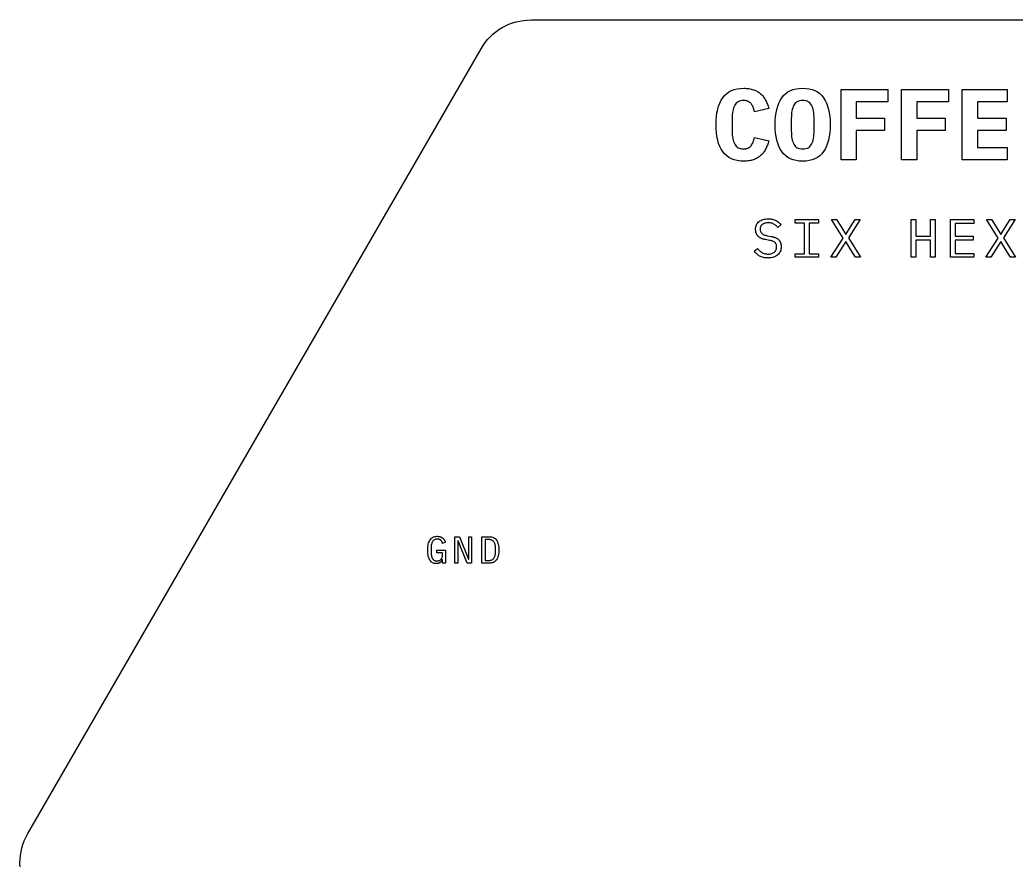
# Model space of a CAD drawing. Header units: metres. Extents: x 0 to 107, y 0 to 94.
# Drawn here: x 0 to 55.3, y 46.8 to 93.5 of the extents above; entities that cross this region are included whole.
import ezdxf

# ---------------------------------------------------------------- set-up
doc = ezdxf.new("R2010")
doc.units = ezdxf.units.M
doc.layers.add('ENGRAVE', color=7, linetype='Continuous')
doc.layers.add('OUTLINE', color=7, linetype='Continuous')

msp = doc.modelspace()

# ---------------------------------------------------------------- linework, layer by layer
at = {"layer": 'ENGRAVE'}
for points in [[(38.904, 86.366), (38.827, 86.519), (38.762, 86.685), (38.709, 86.865), (38.668, 87.058), (38.638, 87.265), (38.62, 87.486), (38.615, 87.72), (38.62, 87.954), (38.638, 88.174), (38.668, 88.381), (38.709, 88.574), (38.762, 88.754), (38.827, 88.92), (38.904, 89.073), (38.993, 89.212), (39.093, 89.336), (39.207, 89.444), (39.333, 89.535), (39.472, 89.609), (39.624, 89.667), (39.788, 89.708), (39.965, 89.733), (40.155, 89.741), (40.229, 89.74), (40.301, 89.736), (40.372, 89.73), (40.439, 89.721), (40.505, 89.71), (40.569, 89.696), (40.63, 89.679), (40.689, 89.66), (40.746, 89.639), (40.802, 89.616), (40.855, 89.59), (40.906, 89.563), (40.955, 89.534), (41.002, 89.502), (41.047, 89.469), (41.09, 89.433), (41.131, 89.396), (41.17, 89.357), (41.207, 89.316), (41.243, 89.272), (41.277, 89.227), (41.309, 89.18), (41.339, 89.131), (41.367, 89.081), (41.394, 89.028), (41.419, 88.974), (41.442, 88.918), (41.464, 88.861), (41.485, 88.802), (41.504, 88.741), (41.522, 88.679), (41.538, 88.616), (40.754, 88.425), (40.745, 88.46), (40.736, 88.494), (40.727, 88.527), (40.717, 88.56), (40.707, 88.592), (40.697, 88.623), (40.686, 88.653), (40.675, 88.683), (40.664, 88.712), (40.651, 88.74), (40.638, 88.766), (40.624, 88.792), (40.61, 88.817), (40.594, 88.84), (40.578, 88.863), (40.561, 88.885), (40.543, 88.905), (40.523, 88.924), (40.503, 88.942), (40.482, 88.959), (40.46, 88.975), (40.437, 88.99), (40.412, 89.004), (40.387, 89.016), (40.36, 89.027), (40.333, 89.037), (40.303, 89.045), (40.273, 89.052), (40.241, 89.057), (40.208, 89.061), (40.174, 89.063), (40.138, 89.064), (40.055, 89.06), (39.979, 89.047), (39.91, 89.026), (39.846, 88.997), (39.788, 88.96), (39.737, 88.914), (39.692, 88.86), (39.653, 88.798), (39.62, 88.728), (39.591, 88.652), (39.566, 88.57), (39.546, 88.481), (39.531, 88.385), (39.519, 88.284), (39.513, 88.176), (39.511, 88.061), (39.511, 87.378), (39.513, 87.264), (39.519, 87.156), (39.531, 87.054), (39.546, 86.959), (39.566, 86.87), (39.591, 86.788), (39.62, 86.711), (39.653, 86.642), (39.692, 86.579), (39.737, 86.525), (39.788, 86.48), (39.846, 86.442), (39.91, 86.413), (39.979, 86.392), (40.055, 86.38), (40.138, 86.376), (40.208, 86.379), (40.273, 86.387), (40.334, 86.401), (40.389, 86.421), (40.439, 86.446), (40.485, 86.477), (40.525, 86.513), (40.561, 86.555), (40.592, 86.601), (40.622, 86.651), (40.649, 86.704), (40.675, 86.759), (40.698, 86.818), (40.719, 86.88), (40.737, 86.946), (40.754, 87.014), (41.538, 86.824), (41.522, 86.76), (41.504, 86.698), (41.485, 86.638), (41.464, 86.579), (41.442, 86.521), (41.419, 86.466), (41.394, 86.412), (41.367, 86.359), (41.339, 86.308), (41.309, 86.259), (41.277, 86.212), (41.243, 86.166), (41.207, 86.123), (41.17, 86.081), (41.131, 86.041), (41.09, 86.003), (41.047, 85.967), (41.002, 85.934), (40.955, 85.902), (40.906, 85.872), (40.855, 85.845), (40.802, 85.82), (40.746, 85.797), (40.689, 85.777), (40.63, 85.758), (40.569, 85.742), (40.505, 85.729), (40.439, 85.718), (40.372, 85.709), (40.301, 85.703), (40.229, 85.699), (40.155, 85.698), (39.965, 85.706), (39.788, 85.731), (39.624, 85.773), (39.472, 85.83), (39.333, 85.905), (39.207, 85.996), (39.093, 86.103), (38.993, 86.227), (38.904, 86.366)], [(42.106, 86.523), (42.042, 86.689), (41.989, 86.869), (41.949, 87.061), (41.919, 87.268), (41.902, 87.487), (41.896, 87.72), (41.902, 87.953), (41.919, 88.172), (41.949, 88.378), (41.989, 88.571), (42.042, 88.751), (42.106, 88.917), (42.181, 89.07), (42.269, 89.209), (42.368, 89.334), (42.48, 89.442), (42.606, 89.534), (42.744, 89.608), (42.895, 89.667), (43.059, 89.708), (43.235, 89.733), (43.425, 89.741), (43.615, 89.733), (43.791, 89.708), (43.955, 89.667), (44.106, 89.608), (44.244, 89.534), (44.369, 89.442), (44.482, 89.334), (44.581, 89.209), (44.669, 89.07), (44.744, 88.917), (44.808, 88.751), (44.861, 88.571), (44.901, 88.378), (44.93, 88.172), (44.948, 87.953), (44.954, 87.72), (44.948, 87.487), (44.93, 87.268), (44.901, 87.061), (44.861, 86.869), (44.808, 86.689), (44.744, 86.523), (44.669, 86.37), (44.581, 86.23), (44.482, 86.105), (44.369, 85.997), (44.244, 85.906), (44.106, 85.831), (43.955, 85.773), (43.791, 85.731), (43.615, 85.706), (43.425, 85.698), (43.235, 85.706), (43.059, 85.731), (42.895, 85.773), (42.744, 85.831), (42.606, 85.906), (42.48, 85.997), (42.368, 86.105), (42.269, 86.23), (42.181, 86.37), (42.106, 86.523)], [(46.393, 85.765), (45.553, 85.765), (45.553, 89.674), (48.146, 89.674), (48.146, 88.985), (46.393, 88.985), (46.393, 88.089), (47.961, 88.089), (47.961, 87.401), (46.393, 87.401), (46.393, 85.765)], [(48.913, 85.765), (48.913, 89.674), (51.506, 89.674), (51.506, 88.985), (49.753, 88.985), (49.753, 88.089), (51.321, 88.089), (51.321, 87.401), (49.753, 87.401), (49.753, 85.765), (48.913, 85.765)], [(53.113, 86.454), (54.771, 86.454), (54.771, 85.765), (52.273, 85.765), (52.273, 89.674), (54.771, 89.674), (54.771, 88.985), (53.113, 88.985), (53.113, 88.089), (54.715, 88.089), (54.715, 87.401), (53.113, 87.401), (53.113, 86.454)], [(43.981, 86.788), (44.004, 86.871), (44.023, 86.96), (44.038, 87.056), (44.049, 87.159), (44.056, 87.268), (44.058, 87.384), (44.058, 88.061), (44.056, 88.176), (44.049, 88.284), (44.038, 88.385), (44.023, 88.481), (44.004, 88.57), (43.981, 88.652), (43.953, 88.728), (43.921, 88.798), (43.883, 88.86), (43.838, 88.914), (43.787, 88.96), (43.728, 88.997), (43.663, 89.026), (43.59, 89.047), (43.511, 89.06), (43.425, 89.064), (43.339, 89.06), (43.26, 89.047), (43.187, 89.026), (43.122, 88.997), (43.063, 88.96), (43.012, 88.914), (42.967, 88.86), (42.929, 88.798), (42.897, 88.728), (42.869, 88.652), (42.846, 88.57), (42.826, 88.481), (42.811, 88.385), (42.801, 88.284), (42.794, 88.176), (42.792, 88.061), (42.792, 87.378), (42.794, 87.264), (42.801, 87.156), (42.811, 87.054), (42.826, 86.959), (42.846, 86.87), (42.869, 86.788), (42.897, 86.711), (42.929, 86.642), (42.967, 86.579), (43.012, 86.525), (43.063, 86.48), (43.122, 86.442), (43.187, 86.413), (43.26, 86.392), (43.339, 86.38), (43.425, 86.376), (43.511, 86.38), (43.59, 86.392), (43.663, 86.413), (43.728, 86.442), (43.787, 86.48), (43.838, 86.525), (43.883, 86.579), (43.921, 86.642), (43.953, 86.712), (43.981, 86.788)], [(40.951, 80.488), (40.911, 80.519), (40.873, 80.551), (40.837, 80.585), (40.802, 80.621), (40.77, 80.659), (40.74, 80.698), (40.923, 80.848), (40.954, 80.811), (40.985, 80.777), (41.017, 80.745), (41.049, 80.715), (41.082, 80.688), (41.115, 80.663), (41.149, 80.64), (41.182, 80.62), (41.217, 80.603), (41.254, 80.588), (41.292, 80.575), (41.332, 80.564), (41.374, 80.556), (41.417, 80.55), (41.462, 80.547), (41.508, 80.545), (41.563, 80.547), (41.615, 80.552), (41.664, 80.56), (41.709, 80.572), (41.751, 80.586), (41.789, 80.604), (41.824, 80.626), (41.856, 80.65), (41.884, 80.678), (41.908, 80.708), (41.929, 80.741), (41.946, 80.776), (41.959, 80.814), (41.968, 80.855), (41.974, 80.898), (41.976, 80.944), (41.975, 80.982), (41.971, 81.017), (41.964, 81.05), (41.954, 81.08), (41.942, 81.109), (41.927, 81.136), (41.909, 81.16), (41.889, 81.183), (41.865, 81.203), (41.837, 81.223), (41.806, 81.24), (41.77, 81.256), (41.73, 81.27), (41.686, 81.283), (41.638, 81.295), (41.586, 81.304), (41.352, 81.343), (41.314, 81.351), (41.279, 81.359), (41.244, 81.367), (41.211, 81.377), (41.18, 81.388), (41.15, 81.399), (41.122, 81.411), (41.095, 81.424), (41.07, 81.438), (41.046, 81.453), (41.024, 81.468), (41.002, 81.484), (40.982, 81.501), (40.963, 81.518), (40.945, 81.536), (40.929, 81.555), (40.914, 81.574), (40.9, 81.594), (40.887, 81.614), (40.875, 81.635), (40.864, 81.656), (40.855, 81.678), (40.846, 81.7), (40.839, 81.723), (40.833, 81.746), (40.827, 81.769), (40.823, 81.793), (40.819, 81.816), (40.816, 81.84), (40.814, 81.864), (40.812, 81.889), (40.812, 81.913), (40.815, 81.983), (40.824, 82.049), (40.839, 82.11), (40.859, 82.166), (40.886, 82.218), (40.918, 82.266), (40.957, 82.309), (41.001, 82.348), (41.05, 82.383), (41.104, 82.413), (41.161, 82.438), (41.223, 82.459), (41.289, 82.475), (41.359, 82.486), (41.433, 82.493), (41.511, 82.495), (41.573, 82.494), (41.632, 82.49), (41.689, 82.484), (41.743, 82.474), (41.795, 82.463), (41.844, 82.448), (41.891, 82.431), (41.935, 82.411), (41.978, 82.389), (42.017, 82.365), (42.055, 82.339), (42.091, 82.31), (42.125, 82.279), (42.156, 82.247), (42.186, 82.212), (42.213, 82.174), (42.036, 82.021), (42.014, 82.049), (41.99, 82.076), (41.966, 82.101), (41.94, 82.125), (41.913, 82.147), (41.885, 82.169), (41.856, 82.189), (41.826, 82.207), (41.794, 82.224), (41.76, 82.239), (41.724, 82.251), (41.685, 82.261), (41.644, 82.269), (41.601, 82.275), (41.556, 82.278), (41.508, 82.279), (41.456, 82.278), (41.408, 82.274), (41.362, 82.267), (41.32, 82.257), (41.28, 82.244), (41.244, 82.229), (41.211, 82.21), (41.181, 82.189), (41.154, 82.165), (41.131, 82.139), (41.111, 82.109), (41.095, 82.077), (41.083, 82.042), (41.074, 82.004), (41.069, 81.963), (41.067, 81.919), (41.068, 81.885), (41.072, 81.852), (41.079, 81.821), (41.088, 81.791), (41.1, 81.764), (41.115, 81.737), (41.132, 81.713), (41.152, 81.69), (41.176, 81.669), (41.204, 81.649), (41.236, 81.63), (41.272, 81.614), (41.313, 81.599), (41.357, 81.585), (41.407, 81.573), (41.46, 81.562), (41.685, 81.523), (41.722, 81.516), (41.758, 81.508), (41.793, 81.499), (41.826, 81.49), (41.857, 81.479), (41.887, 81.468), (41.916, 81.455), (41.943, 81.442), (41.969, 81.429), (41.993, 81.414), (42.016, 81.399), (42.038, 81.383), (42.058, 81.367), (42.078, 81.35), (42.096, 81.332), (42.112, 81.313), (42.128, 81.294), (42.142, 81.275), (42.156, 81.255), (42.168, 81.234), (42.178, 81.213), (42.188, 81.191), (42.197, 81.168), (42.204, 81.145), (42.21, 81.122), (42.216, 81.098), (42.22, 81.074), (42.224, 81.05), (42.227, 81.026), (42.229, 81.001), (42.231, 80.976), (42.231, 80.95), (42.228, 80.88), (42.219, 80.813), (42.204, 80.75), (42.183, 80.691), (42.157, 80.636), (42.124, 80.585), (42.085, 80.538), (42.04, 80.494), (41.99, 80.456), (41.935, 80.422), (41.875, 80.394), (41.81, 80.371), (41.74, 80.353), (41.664, 80.34), (41.584, 80.332), (41.499, 80.329), (41.43, 80.331), (41.364, 80.336), (41.302, 80.344), (41.242, 80.355), (41.186, 80.37), (41.133, 80.388), (41.084, 80.409), (41.037, 80.433), (40.993, 80.46), (40.951, 80.488)], [(44.303, 80.566), (44.303, 80.365), (43.007, 80.365), (43.007, 80.566), (43.529, 80.566), (43.529, 82.258), (43.007, 82.258), (43.007, 82.459), (44.303, 82.459), (44.303, 82.258), (43.781, 82.258), (43.781, 80.566), (44.303, 80.566)], [(45.022, 82.459), (45.307, 82.459), (45.55, 82.054), (45.811, 81.631), (45.823, 81.631), (46.081, 82.054), (46.333, 82.459), (46.609, 82.459), (45.961, 81.436), (46.63, 80.365), (46.345, 80.365), (46.096, 80.782), (45.82, 81.238), (45.808, 81.238), (45.523, 80.782), (45.259, 80.365), (44.983, 80.365), (45.667, 81.433), (45.022, 82.459)], [(50.513, 80.365), (50.513, 81.316), (49.697, 81.316), (49.697, 80.365), (49.445, 80.365), (49.445, 82.459), (49.697, 82.459), (49.697, 81.535), (50.513, 81.535), (50.513, 82.459), (50.765, 82.459), (50.765, 80.365), (50.513, 80.365)], [(52.915, 80.584), (52.915, 80.365), (51.625, 80.365), (51.625, 82.459), (52.915, 82.459), (52.915, 82.24), (51.877, 82.24), (51.877, 81.535), (52.879, 81.535), (52.879, 81.316), (51.877, 81.316), (51.877, 80.584), (52.915, 80.584)], [(53.907, 82.459), (54.15, 82.054), (54.411, 81.631), (54.423, 81.631), (54.681, 82.054), (54.933, 82.459), (55.209, 82.459), (54.561, 81.436), (55.23, 80.365), (54.945, 80.365), (54.696, 80.782), (54.42, 81.238), (54.408, 81.238), (54.123, 80.782), (53.859, 80.365), (53.583, 80.365), (54.267, 81.433), (53.622, 82.459), (53.907, 82.459)], [(23.396, 63.532), (23.39, 63.521), (23.384, 63.511), (23.378, 63.502), (23.371, 63.492), (23.363, 63.483), (23.355, 63.474), (23.347, 63.465), (23.339, 63.457), (23.33, 63.449), (23.32, 63.441), (23.31, 63.434), (23.3, 63.427), (23.289, 63.42), (23.277, 63.414), (23.265, 63.408), (23.253, 63.402), (23.24, 63.397), (23.227, 63.392), (23.213, 63.387), (23.198, 63.383), (23.183, 63.38), (23.167, 63.378), (23.15, 63.376), (23.133, 63.374), (23.115, 63.373), (23.096, 63.373), (23.038, 63.376), (22.984, 63.385), (22.934, 63.4), (22.888, 63.421), (22.845, 63.448), (22.806, 63.482), (22.772, 63.521), (22.74, 63.566), (22.713, 63.617), (22.689, 63.673), (22.669, 63.735), (22.653, 63.801), (22.64, 63.873), (22.631, 63.95), (22.626, 64.033), (22.624, 64.12), (22.626, 64.212), (22.632, 64.298), (22.642, 64.378), (22.656, 64.453), (22.674, 64.522), (22.696, 64.585), (22.722, 64.642), (22.752, 64.694), (22.786, 64.74), (22.825, 64.779), (22.868, 64.813), (22.915, 64.84), (22.966, 64.862), (23.022, 64.877), (23.082, 64.886), (23.147, 64.889), (23.172, 64.889), (23.197, 64.887), (23.22, 64.885), (23.243, 64.882), (23.265, 64.878), (23.286, 64.874), (23.306, 64.868), (23.325, 64.862), (23.344, 64.855), (23.362, 64.847), (23.379, 64.839), (23.395, 64.83), (23.411, 64.82), (23.426, 64.81), (23.441, 64.8), (23.454, 64.788), (23.468, 64.777), (23.48, 64.764), (23.492, 64.752), (23.504, 64.739), (23.514, 64.726), (23.525, 64.712), (23.534, 64.699), (23.544, 64.684), (23.552, 64.67), (23.561, 64.655), (23.569, 64.641), (23.576, 64.626), (23.583, 64.612), (23.59, 64.597), (23.597, 64.582), (23.603, 64.568), (23.451, 64.498), (23.446, 64.51), (23.442, 64.522), (23.436, 64.534), (23.431, 64.545), (23.426, 64.557), (23.42, 64.568), (23.414, 64.579), (23.408, 64.59), (23.402, 64.6), (23.396, 64.611), (23.389, 64.621), (23.381, 64.63), (23.374, 64.64), (23.366, 64.648), (23.358, 64.657), (23.349, 64.665), (23.341, 64.673), (23.331, 64.681), (23.322, 64.688), (23.311, 64.695), (23.301, 64.701), (23.29, 64.707), (23.278, 64.712), (23.267, 64.717), (23.254, 64.721), (23.241, 64.725), (23.228, 64.728), (23.214, 64.731), (23.2, 64.733), (23.185, 64.735), (23.169, 64.735), (23.153, 64.736), (23.11, 64.734), (23.071, 64.727), (23.034, 64.717), (23, 64.703), (22.969, 64.684), (22.941, 64.661), (22.916, 64.634), (22.894, 64.603), (22.874, 64.569), (22.857, 64.532), (22.843, 64.492), (22.832, 64.449), (22.822, 64.404), (22.816, 64.355), (22.812, 64.304), (22.811, 64.251), (22.811, 64.024), (22.811, 63.996), (22.812, 63.969), (22.813, 63.943), (22.815, 63.918), (22.817, 63.893), (22.82, 63.868), (22.824, 63.844), (22.828, 63.821), (22.832, 63.799), (22.837, 63.777), (22.843, 63.756), (22.85, 63.736), (22.857, 63.716), (22.865, 63.698), (22.874, 63.68), (22.883, 63.663), (22.893, 63.646), (22.904, 63.631), (22.916, 63.617), (22.928, 63.603), (22.941, 63.591), (22.955, 63.579), (22.969, 63.568), (22.984, 63.559), (23, 63.55), (23.017, 63.543), (23.035, 63.536), (23.053, 63.531), (23.073, 63.527), (23.093, 63.524), (23.114, 63.523), (23.136, 63.522), (23.171, 63.523), (23.204, 63.527), (23.235, 63.534), (23.263, 63.543), (23.29, 63.556), (23.315, 63.57), (23.338, 63.588), (23.359, 63.608), (23.378, 63.63), (23.394, 63.654), (23.408, 63.68), (23.419, 63.707), (23.427, 63.735), (23.434, 63.766), (23.437, 63.797), (23.439, 63.831), (23.439, 63.982), (23.13, 63.982), (23.13, 64.123), (23.603, 64.123), (23.603, 63.398), (23.439, 63.398), (23.439, 63.593), (23.428, 63.593), (23.423, 63.583), (23.418, 63.572), (23.413, 63.562), (23.408, 63.552), (23.402, 63.542), (23.396, 63.532)], [(24.899, 64.864), (25.058, 64.864), (25.058, 63.398), (24.808, 63.398), (24.309, 64.633), (24.294, 64.633), (24.294, 63.398), (24.134, 63.398), (24.134, 64.864), (24.384, 64.864), (24.884, 63.629), (24.899, 63.629), (24.899, 64.864)], [(26.436, 64.679), (26.467, 64.63), (26.494, 64.576), (26.517, 64.515), (26.536, 64.45), (26.55, 64.378), (26.56, 64.301), (26.567, 64.219), (26.569, 64.131), (26.567, 64.043), (26.56, 63.96), (26.55, 63.884), (26.536, 63.812), (26.517, 63.747), (26.494, 63.686), (26.467, 63.632), (26.436, 63.583), (26.401, 63.54), (26.362, 63.502), (26.318, 63.47), (26.27, 63.444), (26.218, 63.424), (26.161, 63.41), (26.1, 63.401), (26.035, 63.398), (25.626, 63.398), (25.626, 64.864), (26.035, 64.864), (26.1, 64.861), (26.161, 64.852), (26.218, 64.838), (26.27, 64.818), (26.318, 64.792), (26.362, 64.76), (26.401, 64.722), (26.436, 64.679)], [(26.313, 63.705), (26.332, 63.74), (26.347, 63.779), (26.359, 63.82), (26.369, 63.865), (26.376, 63.913), (26.38, 63.963), (26.382, 64.018), (26.382, 64.244), (26.38, 64.298), (26.376, 64.349), (26.369, 64.397), (26.359, 64.442), (26.347, 64.483), (26.332, 64.522), (26.313, 64.557), (26.293, 64.589), (26.269, 64.617), (26.242, 64.642), (26.213, 64.663), (26.182, 64.68), (26.147, 64.693), (26.11, 64.703), (26.07, 64.709), (26.027, 64.711), (25.802, 64.711), (25.802, 63.551), (26.027, 63.551), (26.07, 63.553), (26.11, 63.559), (26.147, 63.568), (26.182, 63.582), (26.213, 63.599), (26.242, 63.62), (26.269, 63.645), (26.293, 63.673), (26.313, 63.705)]]:
    msp.add_lwpolyline(points, close=True, dxfattribs=at)
at = {"layer": 'OUTLINE'}
msp.add_lwpolyline([(0.007, 46.556), (0, 46.765), (0.007, 46.975), (0.027, 47.183), (0.061, 47.39), (0.109, 47.594), (0.17, 47.794), (0.244, 47.99), (0.33, 48.181), (0.429, 48.365), (25.581, 91.931), (25.692, 92.109), (25.814, 92.279), (25.947, 92.441), (26.09, 92.593), (26.243, 92.737), (26.404, 92.869), (26.575, 92.991), (26.752, 93.102), (26.937, 93.201), (27.128, 93.287), (27.324, 93.361), (27.524, 93.422), (27.728, 93.469), (27.935, 93.503), (28.143, 93.524), (28.352, 93.531), (78.657, 93.531)], dxfattribs=at)

doc.saveas('drawing.dxf')
